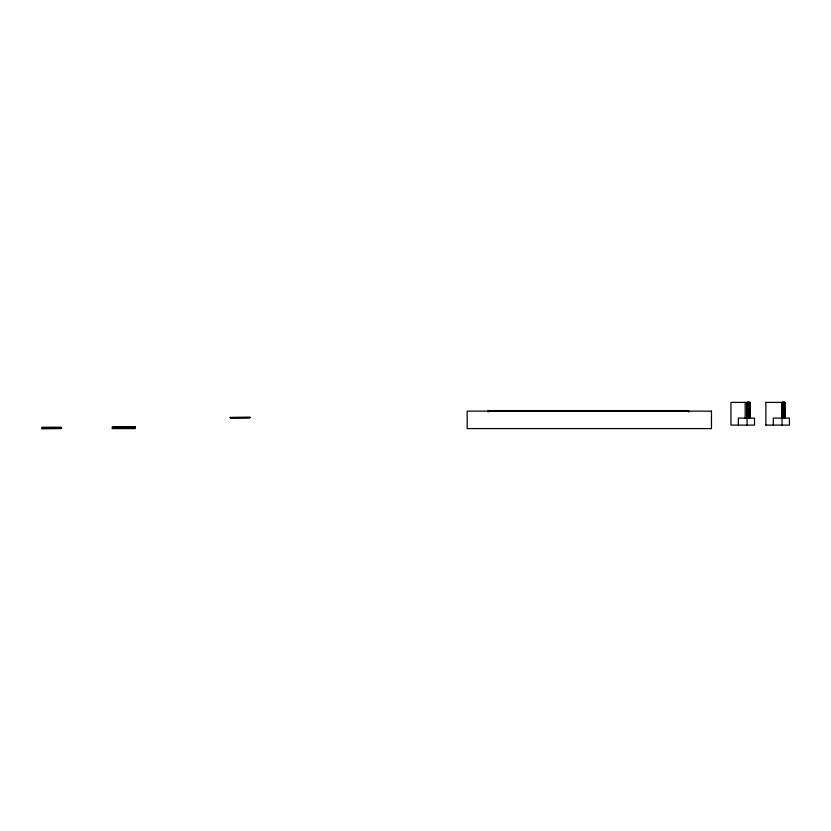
<?xml version="1.0" encoding="UTF-8"?>
<svg xmlns="http://www.w3.org/2000/svg" width="831" height="831" viewBox="0 0 831 831"><rect width="100%" height="100%" fill="white"/><g stroke="black" fill="none" stroke-linecap="round" stroke-linejoin="round"><path stroke-width="1.25" d="M117.316 428.079L117.836 427.903M765.881 402.401L784.952 402.401L784.931 418.107M765.881 425.108L789.44 425.108L789.45 418.107L773.297 418.107L773.297 425.108M113.65 426.854L133.708 426.854M114.003 427.903L133.355 427.903M784.776 402.401L784.838 418.107M784.713 402.401L784.63 418.107M784.537 402.401L784.433 418.107L784.204 402.401M784.08 402.401L784.08 418.107M783.945 402.401L783.945 418.107M783.799 402.401L783.799 418.107M783.654 402.401L783.654 418.107M783.498 402.401L783.332 418.107M783.166 402.401L783.166 418.107M782.989 402.401L782.989 418.107M782.812 402.401L782.812 418.107M782.636 402.401L782.636 418.107M782.459 402.401L782.459 418.107M782.272 402.401L782.272 418.107M782.085 402.401L782.023 425.108M765.87 402.401L765.87 425.108M750.029 418.107L750.009 402.401L730.948 402.401L730.937 425.108L754.506 425.108L754.517 418.107L738.354 418.107L738.354 425.108M749.905 402.401L749.842 418.107M749.697 402.401L749.604 418.107M749.5 418.107L749.5 402.401L749.271 418.107M749.147 402.401L749.147 418.107M749.011 402.401L749.011 418.107M748.721 402.401L748.866 418.107M748.565 402.401L748.565 418.107M748.399 402.401L748.399 418.107M748.232 402.401L748.232 418.107M748.056 402.401L748.056 418.107M747.879 402.401L747.879 418.107M747.703 402.401L747.703 418.107M747.526 402.401L747.526 418.107M747.339 402.401L747.339 418.107M747.152 418.107L747.152 402.401L747.09 425.108M745.178 402.401L745.178 418.107M688.754 412.01L688.754 410.607L488.181 410.607L488.181 412.01M249.892 417.505L249.892 418.118L230.53 418.118L230.53 417.505M134.466 426.854L134.591 427.55M134.404 426.854L134.29 427.55M134.113 426.854L134.113 427.55M133.427 426.854L133.427 428.079M133.355 426.854L133.355 428.079L114.003 428.079L114.003 426.854M61.255 428.464L61.255 427.238L41.903 427.238L41.903 428.464M711.461 411.137L467.188 411.137L467.188 428.599L711.461 428.599L711.461 411.137M250.245 417.37L230.187 417.505L250.245 417.37M135.276 426.854L112.247 426.854L112.247 428.599L135.276 428.599L135.276 426.854M61.608 428.464L41.55 428.599L61.608 428.464"/></g></svg>
